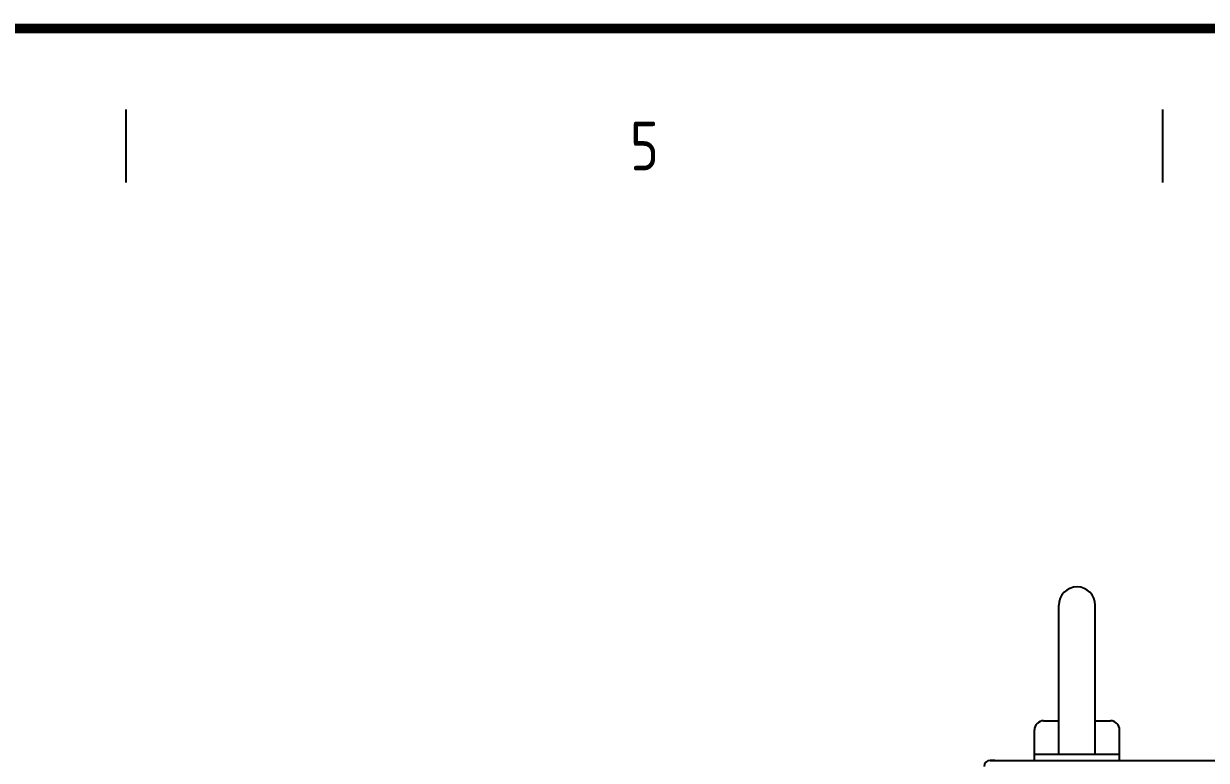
# Model space of a CAD drawing. Header units: inches. Extents: x 2 to 3359, y 2 to 2372.
# Drawn here: x 1666.4 to 2054.2, y 2130.4 to 2372.1 of the extents above; entities that cross this region are included whole.
import ezdxf
from ezdxf.enums import TextEntityAlignment as Align

# ---------------------------------------------------------------- set-up
doc = ezdxf.new("R2010")
doc.units = ezdxf.units.IN
doc.header["$LTSCALE"] = 10
doc.header["$MEASUREMENT"] = 0
for name, color, linetype in [('PSYMS', 7, 'Continuous'), ('SYMS', 7, 'Continuous'), ('TITLE', 7, 'Continuous')]:
    doc.layers.add(name, color=color, linetype=linetype)
doc.styles.add('ITALIC', font='ITALIC')
doc.styles.add('SIMPLEX', font='simplex')
doc.styles.add('WD_IEC', font='isocp2.shx', dxfattribs={"width": 0.9, "height": 4})

# ---------------------------------------------------------------- blocks, each defined once
blk = doc.blocks.new('5084600')
for p, q in [((0.943, 70.878), (0.943, 72.803)), ((1.415, 70.878), (1.415, 72.803)), ((0.747, 71.31), (0.943, 71.31)), ((1.415, 71.31), (1.611, 71.31)), ((0.629, 70.799), (0.629, 71.192)), ((1.729, 70.799), (1.729, 71.192)), ((0.629, 70.878), (1.729, 70.878)), ((0.118, 70.799), (0.059, 70.799)), ((0.059, 70.799), (19.611, 70.799))]:
    blk.add_line(p, q)
for centre, radius, start, end in [((1.179, 72.803), 0.236, 0, 180), ((0.747, 71.192), 0.118, 90, 180), ((1.611, 71.192), 0.118, 0, 90), ((0.059, 70.72), 0.0786, 90, 180)]:
    blk.add_arc(centre, radius, start, end)
blk = doc.blocks.new('acade_title')
at = {"layer": 'SYMS'}
for p, q in [((425, 580), (425, 586)), ((510, 580), (510, 586))]:
    blk.add_line(p, q, dxfattribs=at)
at = {"layer": 'TITLE', "const_width": 0.784}
blk.add_lwpolyline([(765.785, 7.066), (765.785, 586.357), (759.504, 592.638), (7.066, 592.638), (0.785, 586.357), (0.785, 7.066), (7.066, 0.785), (759.504, 0.785)], close=True, dxfattribs=at)
at = {"layer": 'SYMS', "style": 'WD_IEC', "width": 0.9}
blk.add_text('5', height=4, dxfattribs=at).set_placement((467.5, 581), align=Align.CENTER)
at = {"layer": 'TITLE', "color": 1, "style": 'ITALIC'}
for tag, height, p in [('TITLE#1', 3, (806.466, 85.582)), ('TITLE#2', 3, (806.466, 80.497)), ('TITLE#3', 3, (806.466, 75.412)), ('TITLE#4', 3, (806.466, 70.328)), ('DWG#', 4, (806.466, 20.762))]:
    blk.add_attdef(tag, text='', height=height, dxfattribs=at).set_placement(p, align=Align.CENTER)
at = {"layer": 'TITLE', "color": 1, "style": 'SIMPLEX'}
blk.add_attdef('CAD#', (772.634, 49.194), '', height=2.5, rotation=90, dxfattribs=at)
at = {"layer": 'TITLE', "color": 1}
for tag, p, height, style in [('ENGINEER', (783.367, 49.194), 2.5, 'ITALIC'), ('CHKDBY', (813.198, 49.2), 2.5, 'ITALIC'), ('JOB#', (789.063, 41.298), 2.5, 'SIMPLEX'), ('DRAWNBY', (814.955, 41.298), 2.5, 'ITALIC'), ('SCALE', (786.288, 33.763), 2.5, 'SIMPLEX'), ('DATE', (812.8, 33.763), 2.5, 'SIMPLEX'), ('SHTS', (815.899, 6.292), 4, 'ITALIC')]:
    blk.add_attdef(tag, p, '', height=height, dxfattribs=dict(at, style=style))
at = {"layer": 'TITLE', "color": 1, "style": 'ITALIC'}
blk.add_attdef('SH#', text='', height=4, dxfattribs=at).set_placement((799.544, 6.292), align=Align.RIGHT)
at = {"layer": 'TITLE', "color": 7, "flags": 9}
blk.add_attdef('WD_TB', (782.912, 0.785), '', height=3.141, dxfattribs=at)

msp = doc.modelspace()

# ---------------------------------------------------------------- block references
at = {"xscale": 4, "yscale": 4, "zscale": 4}
msp.add_blockref('acade_title', (0, 0), dxfattribs=at)
at = {"layer": 'PSYMS', "xscale": 25.39999999999964, "yscale": 25.39999999999964, "zscale": 25.39999999999964}
msp.add_blockref('5084600', (1981.89, 332.11), dxfattribs=at)

doc.saveas('drawing.dxf')
